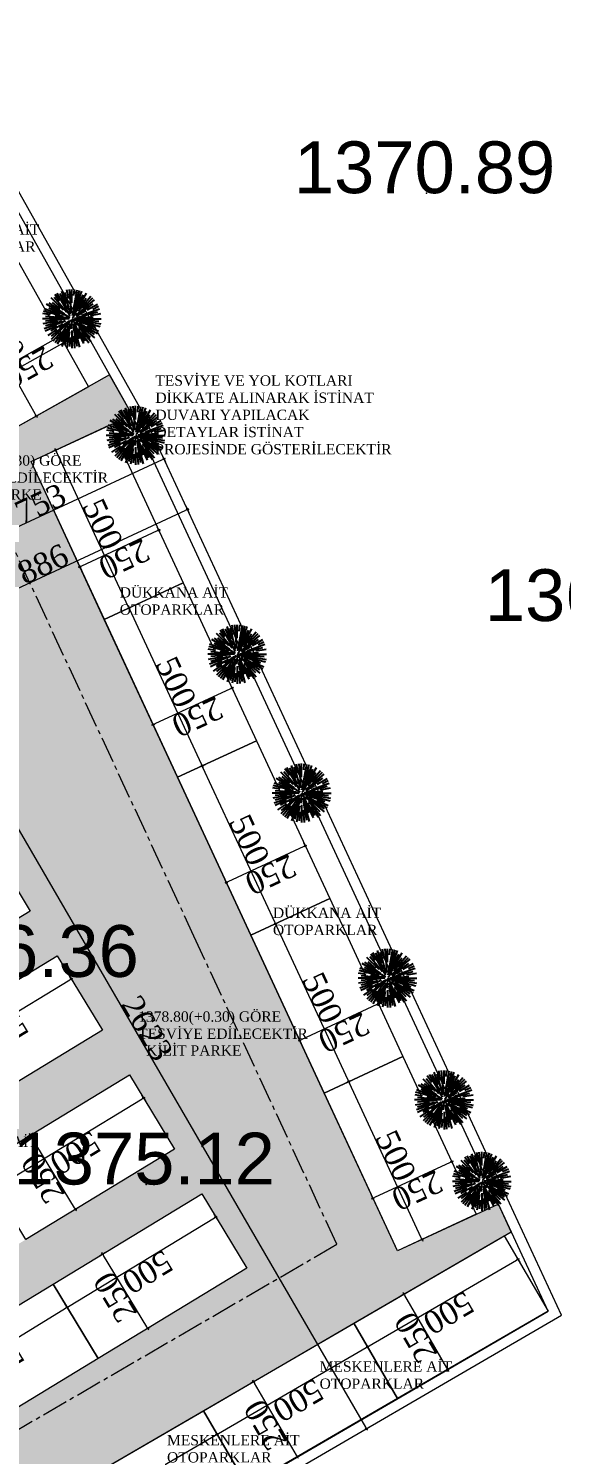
# Model space of a CAD drawing. Header units: millimetres. Extents: x 2232 to 85269, y -3593 to 5869.
# Drawn here: x 5646 to 6029, y -2995 to -1970 of the extents above; entities that cross this region are included whole.
import ezdxf

# ---------------------------------------------------------------- set-up
doc = ezdxf.new("R2010")
doc.units = ezdxf.units.MM
doc.linetypes.add('CENTER2', pattern=[112.5, 75, -12.5, 12.5, -12.5])
for name, color, linetype, lineweight in [('03_PARSEL_ALN_YENI', 40, 'Continuous', 0), ('Kiris', 7, 'Continuous', 30), ('NKOT', 1, 'Continuous', 0), ('NOKTA', 30, 'Continuous', 0), ('taramaa', 8, 'Continuous', 13), ('TEVHID', 4, 'Continuous', 0), ('yazı', 11, 'Continuous', 20), ('YOLATERK', 143, 'Continuous', 0), ('ÖLÇÜ İÇ', 7, 'Continuous', 9)]:
    doc.layers.add(name, color=color, linetype=linetype, lineweight=lineweight)
doc.layers.add('BOSQUENUEVO', color=64, linetype='Continuous')
doc.layers.add('LINES', color=50, linetype='Continuous')
doc.styles.add('m2', font='arial.ttf', dxfattribs={"width": 0.8, "height": 16})
doc.styles.add('ROMANT', font='times.ttf')
doc.styles.get("Standard").update_dxf_attribs({"font": 'arial.ttf'})
doc.styles.add('Times roman', font='times.ttf')
doc.dimstyles.new('VAZİYET ÖLÇÜ', dxfattribs={"dimtxt": 65, "dimasz": 5, "dimexe": 5, "dimexo": 0, "dimgap": 0, "dimtad": 1, "dimdec": 0, "dimzin": 3, "dimdsep": 46, "dimtxsty": 'ROMANT', "dimblk": 'fm-dim', "dimcen": 9, "dimdle": 1.25, "dimse1": 1, "dimse2": 1, "dimaunit": 1, "dimadec": 4, "dimazin": 0, "dimtfac": 0.75, "dimtdec": 0, "dimtix": 1, "dimtofl": 0, "dimtmove": 2, "dimatfit": 3, "dimldrblk": '11_AR2', "dimfxl": 1, "dimtvp": 1, "dimtolj": 1, "dimtzin": 3, "dimarcsym": 0})

# ---------------------------------------------------------------- blocks, each defined once
blk = doc.blocks.new('fm-dim')
at = {"linetype": 'Continuous'}
for p, q in [((-0.5, 0), (-1, 0)), ((0, 0.5), (4e-16, 2)), ((0, -0.5), (0, -2)), ((0.5, -2e-16), (1, -4e-16))]:
    blk.add_line(p, q, dxfattribs=at)
at = {"color": 9, "linetype": 'Continuous'}
blk.add_circle((0, 0), 0.5, dxfattribs=at)
blk = doc.blocks.new('*D19')
at = {"layer": 'Defpoints', "color": 0, "transparency": 16777216}
for p in [(784669.4131599977, -318731.225567145, -11.59669621302051), (784669.4131599977, -318731.225567145), (784919.4131599976, -318731.2255671452, -11.59669621302051)]:
    blk.add_point(p, dxfattribs=at)
at = {"layer": 'ÖLÇÜ İÇ', "color": 0, "lineweight": -2, "transparency": 16777216}
blk.add_line((784914.4131599977, -318731.2255671451), (784674.4131599977, -318731.225567145), dxfattribs=at)
at = {"layer": 'ÖLÇÜ İÇ', "color": 0, "lineweight": -2, "transparency": 16777216, "xscale": 5, "yscale": 5, "zscale": 5}
for p, rotation in [((784669.4131599977, -318731.225567145), 179.999999999976), ((784919.4131599977, -318731.2255671451), 359.9999999999761)]:
    blk.add_blockref('fm-dim', p, dxfattribs=dict(at, rotation=rotation))
at = {"layer": 'ÖLÇÜ İÇ', "color": 0, "transparency": 16777216, "insert": (784794.4131599977, -318764.2879319613), "char_height": 65, "attachment_point": 5, "rotation": 179.99999999997607, "style": 'ROMANT'}
blk.add_mtext('\\A1;250', dxfattribs=at)
blk = doc.blocks.new('11_AR2')
blk.add_line((-0.5, 0), (-1, 0))
blk.add_circle((0, 0), 0.5)
blk = doc.blocks.new('*D20')
at = {"layer": 'Defpoints', "color": 0, "transparency": 16777216}
for p in [(784747.5802167184, -318397.8888023626, -11.59669621302051), (784747.5802167184, -318397.8888023626), (784747.5802167186, -318897.8888023625, -11.59669621302051)]:
    blk.add_point(p, dxfattribs=at)
at = {"layer": 'ÖLÇÜ İÇ', "color": 0, "lineweight": -2, "transparency": 16777216}
blk.add_line((784747.5802167186, -318892.8888023625), (784747.5802167184, -318402.8888023625), dxfattribs=at)
at = {"layer": 'ÖLÇÜ İÇ', "color": 0, "lineweight": -2, "transparency": 16777216, "xscale": 5, "yscale": 5, "zscale": 5}
for p, rotation in [((784747.5802167184, -318397.8888023625), 90.00000000002727), ((784747.5802167186, -318897.8888023625), 270.0000000000273)]:
    blk.add_blockref('fm-dim', p, dxfattribs=dict(at, rotation=rotation))
at = {"layer": 'ÖLÇÜ İÇ', "color": 0, "transparency": 16777216, "insert": (784780.6425815347, -318647.8888023625), "char_height": 65, "attachment_point": 5, "rotation": 270.0000000000273, "style": 'ROMANT'}
blk.add_mtext('\\A1;500', dxfattribs=at)
blk = doc.blocks.new('02PTRX23')
at = {"color": 0, "linetype": 'ByBlock'}
for p, q in [((-0.05821656008300735, 0.339580701123932), (-0.08571834695512504, 0.4955510850187732)), ((-0.007767704768443018, 0.1045711677911694), (-0.04247212949548729, 0.5012445575585431)), ((0.001105741878340893, 0.2753265520538957), (0.001105741878340893, 0.5031472085126687)), ((0.01110499736430626, 0.05985580435993931), (0.08792983071180771, 0.4955510850187732)), ((0.03569693108924454, 0.3985263104079912), (0.04468361325217352, 0.5012445575585431)), ((0.05871963698336735, 0.2181651922665679), (0.1305152644296026, 0.4861101216572017)), ((-0.0258627768353934, 0.01871749005168866), (-0.4319069600138787, 0.2531472085126687)), ((-0.1219894402352564, 0.0893393829459086), (-0.3882065817064655, 0.2757466322046902)), ((-0.1443518649412816, 0.1486048153322912), (-0.3524476487149331, 0.3567005991059435)), ((-0.1978016822627149, 0.1700503547478522), (-0.3313426514390754, 0.2821045327307914)), ((-0.08770411047636895, 0.1089866691141559), (-0.3016653269592284, 0.3639757175334335)), ((-0.2081450496563839, 0.3019883093521969), (-0.2856824762971826, 0.4127232306571642)), ((-0.02721643794011186, 0.05220266293933129), (-0.2488942581216591, 0.4361599104048892)), ((-0.07057052718167522, 0.1568574635481781), (-0.2001587997544751, 0.4347604108974252)), ((-0.09175952528003872, 0.2582924330819392), (-0.1699043297844938, 0.4729935189056249)), ((-0.02046251188021397, 0.08364102737013113), (-0.1182297018091836, 0.4485131474982822)), ((0.02698465252328575, 0.07424893114973585), (0.1721158135411773, 0.4729935189056214)), ((0.0427724085449892, 0.07531599216133955), (0.2511057418783427, 0.4361599104048874)), ((0.072915734948241, 0.1571442356128081), (0.191685991052351, 0.4118478717787646)), ((0.07608146269235228, 0.06605930819495498), (0.3841279634378321, 0.3245410133559368)), ((0.10812420196212, 0.1306868427914125), (0.3224995467216125, 0.3861694300721563)), ((0.1139583519640386, 0.1643174386622004), (0.2450167290919101, 0.351488198724228)), ((0.1226654813695713, 0.0882642544472354), (0.3607869728014759, 0.2549987177575943)), ((0.1882597721125912, 0.1903012387469172), (0.3546591324716157, 0.3567005991059418)), ((0.2626479476075296, 0.1541486713948625), (0.4341184437705614, 0.2531472085126669)), ((-0.04276306760506277, 0.003147208512668698), (-0.4988942581216591, 0.003147208512670474)), ((-0.3636522768692751, 0.0674638886476373), (-0.4912981346277645, 0.08997129734613551)), ((-0.1452538428099324, 0.04236414103444552), (-0.4818571712661948, 0.1325567310639286)), ((-0.2025264132424489, 0.07726325171611315), (-0.4687405685146127, 0.1741572801755034)), ((-0.1600930043342652, 0.0172502713808651), (-0.4495670829576355, 0.04257597164502336)), ((-0.138394506566816, 0.0681972426771722), (-0.3887537953463287, 0.1849416963252963)), ((-0.0675700313424743, 0.01525660025251518), (-0.2852797766442796, 0.05364470231238982)), ((0.001105741878340893, 0.003147208512668698), (0.3971043956533844, -0.1409845142709365)), ((0.001105741878340893, 0.003147208512668698), (0.07729674947948517, -0.1056648271245786)), ((0.01166038166642025, 0.01822079628789552), (0.07486531234002136, 0.1084867920456709)), ((0.0472447295595142, 0.0112827569034355), (0.2325057487687356, 0.04394927306356955)), ((0.07327452552706148, 0.04481387517934543), (0.2199043418779496, 0.1294706391207541)), ((0.08443907521171212, 0.003147208512668698), (0.5011057418783409, 0.003147208512668698)), ((0.0862213078781231, 0.02595385568563024), (0.4348624974604398, 0.1193719808824341)), ((0.1515383140580333, 0.01630835320343671), (0.3622931985749194, 0.03474701638137745)), ((0.1678753532551855, 0.06384638303398305), (0.4709520522712953, 0.1741572801755034)), ((0.3200777838223114, 0.0593905855990613), (0.4935096183844454, 0.08997129734613196)), ((0.3549498595735709, 0.1681474303870534), (0.4542596353966655, 0.2144563393830179)), ((-0.2460478893972136, -0.04043264506128352), (-0.4912981346277645, -0.08367688032079545)), ((-0.1049850905143037, -0.03546669660677626), (-0.4687405685146144, -0.1678628631501642)), ((-0.2543765582824049, -0.1159861445753414), (-0.4520481516399855, -0.2081619223576805)), ((-0.1157323609610446, -0.007074800953652982), (-0.4502065815164116, -0.03633750349391551)), ((-0.1622623582882161, -0.04062714199596584), (-0.4485875149873211, -0.1173477365062059)), ((-0.258509450848357, -0.1786373064683318), (-0.4084702802661537, -0.283641009662853)), ((-0.1552301508780971, -0.08711336125425895), (-0.3581673329707336, -0.2042791979640279)), ((-0.06813007315755115, -0.06608860652322424), (-0.3524476487149331, -0.3504061820806044)), ((-0.109470922407815, -0.08963762970665634), (-0.3490579155738418, -0.2906749873071437)), ((-0.1833189753570847, -0.2166416108158202), (-0.3202880629649281, -0.3798750130468207)), ((-0.0143622196574249, -0.01894332992299574), (-0.2856824762971835, -0.4064288136318268)), ((-0.1010927027928803, -0.1738656901124047), (-0.2488942581216591, -0.4298654933795492)), ((-0.04734275838020974, -0.03077679658332322), (-0.2177511252752682, -0.1500980196572481)), ((-0.05677436220067023, -0.120977075244582), (-0.182893969045093, -0.3914414449343919)), ((-0.02739593673214102, -0.07516050988618517), (-0.1699043297844929, -0.4666991018802849)), ((-0.02987652955320019, -0.1124802026037326), (-0.1178125415204789, -0.4406618670805962)), ((-0.03828878217989029, -0.2202702395712581), (-0.08571834695512504, -0.4892566679934323)), ((-0.00160436404887232, -0.02782944398139975), (-0.01375355266153466, -0.1666953052602693)), ((0.001105741878340893, -0.1992159600835386), (0.001105741878340893, -0.4968527914873313)), ((0.02267399563686645, -0.07734661034469159), (0.130515264429599, -0.4798157046318652)), ((0.0243041221645548, -0.1284173438491232), (0.08280779055947285, -0.460208134798159)), ((0.03637805806327954, -0.003072252502816397), (0.4935096183844454, -0.08367688032079901)), ((0.03698891258849279, -0.0738044994050755), (0.1975829882622797, -0.4181996060803552)), ((0.0469279313011004, -0.1227482222363339), (0.1243902718542973, -0.3355742537643494)), ((0.0620042029458272, -0.05775125255481761), (0.3119214646336292, -0.3076685142426197)), ((0.0649427788048822, -0.05041842562784371), (0.3841279634378285, -0.3182465963306029)), ((0.07663139079809156, -0.03207097996573793), (0.1059954808077794, -0.04576368001200848)), ((0.1012686863181624, -0.1703401002928029), (0.2222812380389687, -0.3799399882267922)), ((0.1180786731796371, -0.06438714486203612), (0.4341184437705596, -0.2468527914873331)), ((0.1190199968121224, -0.1373775284227365), (0.322499546721609, -0.3798750130468216)), ((0.1282450607972336, -0.00797604058114132), (0.4567669053932821, -0.0367179777039226)), ((0.1592722812602592, -0.2227380194389159), (0.2878939600538626, -0.4064288136318286)), ((0.1687172517773465, -0.1142156342093275), (0.3824202851391014, -0.2638521091075106)), ((0.1768159323085143, -0.04393419511501406), (0.4840686550228757, -0.1262623140385921)), ((0.2617002904509533, -0.1183700251601874), (0.4542596353966655, -0.2081619223576832)), ((-0.02700032735270508, -0.318106632823242), (-0.03995416513176409, -0.4661696761593683)), ((0.02640730754320408, -0.286051010378479), (0.04468361325216819, -0.494950140533204))]:
    blk.add_line(p, q, dxfattribs=at)
blk = doc.blocks.new('YTTYTY')
at = {"layer": 'NOKTA'}
for p in [(1086702.21621812, -442573.3932641585, -971.8017578125), (1085896.416218123, -445421.1932641704, -548.30322265625)]:
    blk.add_point(p, dxfattribs=at)
at = {"layer": 'NKOT'}
for s, p in [('1370.89', (1086321.044324792, -442573.3932641585, -971.8017578125)), ('1369.89', (1086869.744324795, -443802.4932641824, -1071.91162109375)), ('1376.36', (1085124.244324795, -444824.8932642181, -424.49951171875)), ('1375.12', (1085515.244324795, -445421.1932641704, -548.30322265625))]:
    blk.add_text(s, height=148.7500071525574, dxfattribs=at).set_placement(p)
blk = doc.blocks.new('*D2511')
at = {"layer": 'Defpoints', "color": 0, "transparency": 16777216}
for p in [(1130598.54302416, -442950.1458641677), (1130600.459689404, -442953.5591643028), (1129874.342970442, -443356.8048212827)]:
    blk.add_point(p, dxfattribs=at)
at = {"layer": 'ÖLÇÜ İÇ', "color": 0, "lineweight": -2, "transparency": 16777216}
blk.add_line((1129880.619322017, -443357.7700333685), (1130596.100003073, -442956.0072523518), dxfattribs=at)
at = {"layer": 'ÖLÇÜ İÇ', "color": 0, "lineweight": -2, "transparency": 16777216, "xscale": 5, "yscale": 5, "zscale": 5}
for p, rotation in [((1130600.459689404, -442953.5591643028), 29.31545127809442), ((1129876.259635686, -443360.2181214177), 209.3154512780944)]:
    blk.add_blockref('fm-dim', p, dxfattribs=dict(at, rotation=rotation))
at = {"layer": 'ÖLÇÜ İÇ', "color": 0, "transparency": 16777216, "insert": (1130222.171746509, -443128.060334869), "char_height": 65, "attachment_point": 5, "rotation": 29.315451278094418, "style": 'ROMANT'}
blk.add_mtext('\\A1;831', dxfattribs=at)
blk = doc.blocks.new('*D2512')
at = {"layer": 'Defpoints', "color": 0, "transparency": 16777216}
for p in [(1130869.269460147, -443481.7414461679), (1130869.354946902, -443481.9255733634), (1130065.71773668, -443854.8152280006)]:
    blk.add_point(p, dxfattribs=at)
at = {"layer": 'ÖLÇÜ İÇ', "color": 0, "lineweight": -2, "transparency": 16777216}
blk.add_line((1130070.338276473, -443852.8938163258), (1130864.819893863, -443484.0311122338), dxfattribs=at)
at = {"layer": 'ÖLÇÜ İÇ', "color": 0, "lineweight": -2, "transparency": 16777216, "xscale": 5, "yscale": 5, "zscale": 5}
for p, rotation in [((1130869.354946902, -443481.9255733634), 24.90454566655247), ((1130065.803223434, -443854.9993551961), 204.9045456665525)]:
    blk.add_blockref('fm-dim', p, dxfattribs=dict(at, rotation=rotation))
at = {"layer": 'ÖLÇÜ İÇ', "color": 0, "transparency": 16777216, "insert": (1130453.656266315, -443638.4745486731), "char_height": 65, "attachment_point": 5, "rotation": 24.90454566655247, "style": 'ROMANT'}
blk.add_mtext('\\A1;886', dxfattribs=at)
blk = doc.blocks.new('*D2513')
at = {"layer": 'Defpoints', "color": 0, "transparency": 16777216}
for p in [(1130065.710183937, -443854.8027875519), (1131383.717353933, -446122.6272029563), (1131383.717353934, -446122.627202956)]:
    blk.add_point(p, dxfattribs=at)
at = {"layer": 'ÖLÇÜ İÇ', "color": 0, "lineweight": -2, "transparency": 16777216}
blk.add_line((1130068.222580424, -443859.1257337569), (1131381.204957447, -446118.3042567507), dxfattribs=at)
at = {"layer": 'ÖLÇÜ İÇ', "color": 0, "lineweight": -2, "transparency": 16777216, "xscale": 5, "yscale": 5, "zscale": 5}
for p, rotation in [((1130065.710183937, -443854.8027875517), 120.1641650014278), ((1131383.717353934, -446122.627202956), 300.1641650014278)]:
    blk.add_blockref('fm-dim', p, dxfattribs=dict(at, rotation=rotation))
at = {"layer": 'ÖLÇÜ İÇ', "color": 0, "transparency": 16777216, "insert": (1130753.299133839, -444972.1018414118), "char_height": 65, "attachment_point": 5, "rotation": 300.1641650014279, "style": 'ROMANT'}
blk.add_mtext('\\A1;2623', dxfattribs=at)
blk = doc.blocks.new('*D2526')
at = {"layer": 'Defpoints', "color": 0, "transparency": 16777216}
for p in [(1130801.921989632, -443336.6838767596), (1130801.921989632, -443336.6838767598), (1130119.100955663, -443653.704695729)]:
    blk.add_point(p, dxfattribs=at)
at = {"layer": 'ÖLÇÜ İÇ', "color": 0, "lineweight": -2, "transparency": 16777216}
blk.add_line((1130123.636008702, -443651.599156859), (1130797.386936593, -443338.7894156301), dxfattribs=at)
at = {"layer": 'ÖLÇÜ İÇ', "color": 0, "lineweight": -2, "transparency": 16777216, "xscale": 5, "yscale": 5, "zscale": 5}
for p, rotation in [((1130801.921989632, -443336.6838767598), 24.90454566655657), ((1130119.100955663, -443653.7046957292), 204.9045456665566)]:
    blk.add_blockref('fm-dim', p, dxfattribs=dict(at, rotation=rotation))
at = {"layer": 'ÖLÇÜ İÇ', "color": 0, "transparency": 16777216, "insert": (1130446.549184429, -443465.121358829), "char_height": 65, "attachment_point": 5, "rotation": 24.90454566655657, "style": 'ROMANT'}
blk.add_mtext('\\A1;753', dxfattribs=at)
blk = doc.blocks.new('FGFDGFDG')
at = {"layer": 'ÖLÇÜ İÇ', "color": 3}
blk.add_lwpolyline([(784669.4131599978, -318397.8888023625), (784919.4131599978, -318397.8888023624), (784919.4131599977, -318897.8888023625), (784669.4131599977, -318897.8888023625)], close=True, dxfattribs=at)
at = {"layer": 'ÖLÇÜ İÇ'}
dim = blk.add_aligned_dim(p1=(784747.5802167187, -318897.8888023625), p2=(784747.5802167185, -318397.8888023625), distance=1.1641532182698902e-10, dimstyle='VAZİYET ÖLÇÜ', dxfattribs=at)
dim.commit()
dim.dimension.update_dxf_attribs({"geometry": '*D20', "text_midpoint": (784780.6425815347, -318647.8888023625, 11.59669621302051)})
dim = blk.add_aligned_dim(p1=(784919.4131599977, -318731.2255671451), p2=(784669.4131599977, -318731.225567145), distance=0, dimstyle='VAZİYET ÖLÇÜ', dxfattribs=at)
dim.commit()
dim.dimension.update_dxf_attribs({"geometry": '*D19', "text_midpoint": (784794.4131599977, -318764.2879319612, 11.59669621302051), "insert": (0, 5.820766091346741e-11)})
blk = doc.blocks.new('DFGDFG')
at = {"layer": 'taramaa'}
h = blk.add_hatch(dxfattribs=at)
h.set_pattern_fill('AR-HBONE', color=256, scale=8)
h.set_pattern_definition([(45, (-15000, 0), (0, 45.25483399593904), [96, -32]), (135, (-14977.372583, 22.627417), (3.552713678800501e-15, 45.25483399593904), [96, -32])])
h.paths.add_polyline_path([(1070330.959994344, -446180.5187171082), (1069903.560338346, -446439.9980689894), (1069773.820662405, -446226.2982409905), (1070201.220318403, -445966.8188891092)], flags=16)
h.paths.add_polyline_path([(1069476.160682348, -446699.4774208711), (1069346.421006407, -446485.7775928719), (1069773.820662405, -446226.2982409906), (1069903.560338346, -446439.9980689895)], flags=16)
h.paths.add_polyline_path([(1069268.490026999, -446357.6106203371), (1069138.750351058, -446143.9107923378), (1069566.150007056, -445884.4314404567), (1069695.889682997, -446098.1312684557)], flags=16)
h.paths.add_polyline_path([(1069695.889682997, -446098.1312684555), (1069566.150007056, -445884.4314404564), (1069993.549663054, -445624.9520885753), (1070123.289338995, -445838.6519165743)], flags=16)
h.paths.add_polyline_path([(1070330.959994343, -446180.5187171083), (1070201.220318403, -445966.8188891094), (1070628.619974401, -445707.3395372279), (1070758.359650342, -445921.0393652269)], flags=16)
h.paths.add_polyline_path([(1070758.359650341, -445921.0393652271), (1070628.6199744, -445707.3395372281), (1071056.019630398, -445447.8601853469), (1071185.759306339, -445661.5600133457)], flags=16)
h.paths.add_polyline_path([(1070123.289338994, -445838.6519165744), (1069993.549663054, -445624.9520885753), (1070420.949319052, -445365.4727366942), (1070550.688994993, -445579.1725646929)], flags=16)
h.paths.add_polyline_path([(1070550.688994992, -445579.1725646933), (1070420.949319051, -445365.4727366943), (1070848.34897505, -445105.993384813), (1070978.08865099, -445319.6932128118)], flags=16)
h.paths.add_polyline_path([(1070343.123073332, -445237.2421791067), (1070213.383397391, -445023.5423511075), (1070640.783053389, -444764.0629992266), (1070770.52272933, -444977.7628272253)], flags=16)
h.paths.add_polyline_path([(1069915.723417334, -445496.7215309878), (1069785.983741393, -445283.0217029889), (1070213.383397392, -445023.5423511076), (1070343.123073332, -445237.2421791067)], flags=16)
h.paths.add_polyline_path([(1069488.323761336, -445756.2008828691), (1069358.584085396, -445542.50105487), (1069785.983741394, -445283.0217029888), (1069915.723417334, -445496.7215309877)], flags=16)
h.paths.add_polyline_path([(1069060.924105339, -446015.6802347506), (1068931.184429398, -445801.9804067514), (1069358.584085396, -445542.5010548701), (1069488.323761337, -445756.2008828691)], flags=16)
h.paths.add_polyline_path([(1069150.983044046, -445200.5919908597), (1069280.722719987, -445414.2918188585), (1068853.323063989, -445673.77117074), (1068723.583388048, -445460.0713427408)], flags=16)
h.paths.add_polyline_path([(1070135.522031982, -444895.3331150959), (1069708.122375984, -445154.8124669773), (1069578.382700043, -444941.1126389782), (1070005.782356042, -444681.6332870969)], flags=16)
h.paths.add_polyline_path([(1069578.382700044, -444941.1126389783), (1069708.122375984, -445154.812466977), (1069280.722719986, -445414.2918188585), (1069150.983044046, -445200.5919908593)], flags=16)
h.paths.add_polyline_path([(1070433.182012039, -444422.1539352158), (1070562.92168798, -444635.8537632148), (1070135.522031982, -444895.3331150961), (1070005.782356041, -444681.6332870971)], flags=16)
h.paths.add_polyline_path([(1070225.56706871, -444080.2533112607), (1070355.30674465, -444293.9531392596), (1069927.907088652, -444553.432491141), (1069798.167412712, -444339.7326631419)], flags=16)
h.paths.add_polyline_path([(1069798.167412712, -444339.732663142), (1069927.907088653, -444553.4324911408), (1069500.507432655, -444812.9118430221), (1069370.767756714, -444599.2120150231)], flags=16)
h.paths.add_polyline_path([(1069370.767756714, -444599.2120150232), (1069500.507432655, -444812.911843022), (1069073.107776657, -445072.3911949033), (1068943.368100716, -444858.6913669042)], flags=16)
h.paths.add_polyline_path([(1068943.368100716, -444858.6913669045), (1069073.107776657, -445072.3911949033), (1068645.708120659, -445331.8705467847), (1068515.968444719, -445118.1707187857)], flags=16)
h.paths.add_polyline_path([(1069363.227766219, -446963.0761378718), (1069820.922212779, -446761.7907842378), (1069921.564889596, -446990.6380075184), (1070146.511777418, -446891.7106244044), (1070322.065481625, -446789.6828663062), (1070196.445657285, -446573.5355560458), (1071945.551441007, -445557.0765168785), (1071908.508127584, -445477.2901051996), (1071618.264733094, -445612.0445928975), (1070565.495297954, -443344.5180734409), (1070855.738692444, -443209.7635857433), (1070791.397294376, -443095.180977585), (1070512.377369198, -443251.8586127278), (1069777.950954467, -441943.952713458), (1069490.782350375, -441582.1312548602), (1069533.444361702, -441515.1373359005), (1069529.97113151, -441512.5762396128), (1069498.820534321, -441536.2445862077), (1068906.259114931, -440766.6564708418), (1068893.851192457, -440750.0576778108), (1068547.936205948, -440389.0274545492), (1068561.728864405, -440375.8122527273), (1068254.511709147, -440055.1708163104), (1068221.457129773, -440020.6718710881), (1067844.615155124, -439692.0528891165), (1068056.737690297, -439448.1240652706), (1067569.412825477, -439024.9492859059), (1067292.779433801, -439091.7097778161), (1066798.945474432, -439278.5658706021), (1066809.562237357, -439306.6244583249), (1066677.727533031, -439397.653182721), (1067037.6918944, -439744.6771855569), (1066864.179892982, -439924.6593662416), (1066839.06800119, -439900.4502218267), (1066145.019995517, -440620.3789445637), (1065785.055634148, -440273.3549417259), (1065749.25304982, -440310.492587242), (1066068.625941779, -440836.5454818886), (1067756.854583212, -439811.6020418108), (1068029.307902687, -440260.3716806087), (1068110.513837327, -440211.0706037513), (1068595.740225345, -441010.3079604671), (1068484.616314785, -441077.7725919567), (1069423.931568596, -442624.95934667), (1069535.055479155, -442557.4947151807), (1070020.281867173, -443356.7320718963), (1069939.075932536, -443406.0331487518), (1070211.529252012, -443854.8027875505), (1068476.286648658, -444908.2889561898), (1068181.380890852, -445087.3297064793), (1069460.31343594, -447193.4876655401), (1069463.870443035, -447191.9233611523)])
at = {"layer": '03_PARSEL_ALN_YENI', "lineweight": 0}
blk.add_lwpolyline([(1070022.90135233, -441665.3299331506), (1069667.596911534, -441172.1681555946), (1069560.825729593, -441035.8820134838), (1069052.367485262, -440386.8696930845), (1068553.397673211, -439856.735909446), (1068392.699481814, -439700.1285735805), (1067605.217454321, -439016.308482929), (1067292.779433801, -439091.7097778161), (1066795.525514125, -439279.8599096377), (1066513.300316474, -439474.7296889265), (1065424.48909933, -440604.1421538432), (1065466.044500402, -440672.5898508866), (1068138.595388918, -445074.6639249165), (1068304.508393898, -445347.9464060505), (1069448.319731398, -447231.5352258523), (1070160.130297578, -446918.4944131215), (1072089.977961666, -445796.9115246971), (1070882.462486736, -443196.0824441154)], close=True, dxfattribs=at)
blk.add_lwpolyline([(1065462.125633155, -440608.3268474831), (1065462.125633155, -440608.3268474831), (1065491.68847974, -440657.0210897376), (1068164.239368262, -445059.0951637765), (1068330.152373241, -445332.3776449105), (1069460.31343594, -447193.4876655401), (1070146.511777418, -446891.7106244044), (1072051.243963706, -445784.7242715819), (1070855.738692444, -443209.7635857431), (1069997.571635249, -441681.4937221496), (1069643.609015524, -441190.1943892715), (1069537.210040802, -441054.3833443267), (1069029.590175233, -440406.4411573189), (1068531.99592894, -439877.7688526358), (1068372.378810602, -439722.2150692107), (1067569.412825477, -439024.9492859059)], dxfattribs=at)
at = {"layer": 'taramaa'}
blk.add_lwpolyline([(1068484.616314785, -441077.7725919567), (1069423.931568596, -442624.95934667), (1069535.055479155, -442557.4947151807), (1070020.281867173, -443356.7320718963), (1069939.075932536, -443406.0331487518), (1070211.529252012, -443854.8027875505), (1068476.286648658, -444908.2889561898), (1068181.380890852, -445087.3297064793), (1069460.31343594, -447193.4876655401), (1069463.870443035, -447191.9233611523), (1069363.227766219, -446963.0761378718), (1069820.922212779, -446761.7907842378), (1069921.564889596, -446990.6380075184), (1070146.511777418, -446891.7106244044), (1070322.065481625, -446789.6828663062), (1070196.445657285, -446573.5355560458), (1071945.551441007, -445557.0765168785), (1071908.508127584, -445477.2901051996), (1071618.264733094, -445612.0445928975), (1070565.495297954, -443344.5180734409), (1070855.738692444, -443209.7635857433), (1070791.397294376, -443095.180977585), (1070512.377369198, -443251.8586127278), (1069777.950954467, -441943.952713458)], dxfattribs=at)
at = {"layer": 'TEVHID', "color": 3, "linetype": 'CENTER2', "lineweight": 0, "elevation": -138060.7055664062}
blk.add_lwpolyline([(1068196.701935383, -440207.2849626337), (1068438.789564643, -440464.4925687591), (1068672.745651428, -440713.0607636346), (1068913.001794224, -441019.731367357), (1069267.798644707, -441472.6053835392), (1069439.570899904, -441711.0248936596), (1069600.739400988, -441934.7264164797), (1070437.065915218, -443424.1014712621), (1071032.714920314, -444707.0508714879), (1071444.411329, -445593.7906394469), (1069933.15496162, -446472.0979344826), (1069463.544810111, -446678.6235895273), (1069132.838006102, -446134.0271004015), (1068560.932337367, -445192.2326904827), (1068395.035182353, -444918.9763135171), (1065908.20095464, -440822.8041780747), (1066838.552322823, -439857.7604538429), (1067029.470901335, -439725.9357210886), (1067440.477233759, -439570.4198114797), (1067471.983283722, -439562.816393176), (1068054.02162827, -440068.2368340697)], close=True, dxfattribs=at)
at = {"layer": 'YOLATERK'}
blk.add_point((1070882.462486736, -443196.0824441154, -124335.7055664062), dxfattribs=at)
at = {"layer": 'BOSQUENUEVO', "xscale": 169.0139412621647, "yscale": 169.0139407928655, "zscale": 169.0139403734187, "rotation": 359.9999998959423}
for p in [(1070682.720405063, -442934.7004448407), (1070865.918265889, -443269.6621606733), (1071157.89720429, -443898.5462865303), (1071343.023446634, -444297.2837972814), (1071589.966660789, -444829.1669126214), (1071752.306163728, -445178.8247919078), (1071860.923835191, -445412.7729312662)]:
    blk.add_blockref('02PTRX23', p, dxfattribs=at)
at = {"layer": 'ÖLÇÜ İÇ'}
for p, rotation in [((230191.8523111602, -549380.8678309557), 29.31545127804869), ((224782.1877418337, -484984.6453797562), 24.90454566657977), ((224992.7416288617, -485438.1506836475), 24.90454566657977), ((225203.2955158892, -485891.655987539), 24.90454566657977), ((935388.4567656536, 391548.0762319745, -138060.7055664062), 301.2624292926125), ((225413.8494029177, -486345.1612914301), 24.90454566657977), ((935596.0578070034, 391206.1671679639, -138060.7055664062), 301.2624292926125), ((225624.4032899452, -486798.6665953216), 24.90454566657977), ((935803.6237286637, 390864.2367823774, -138060.7055664062), 301.2624292926125), ((936011.2943840127, 390522.3699818435, -138060.7055664062), 301.2624292926125), ((952928.877781616, 392836.5028771333), 300.1641650014351), ((935583.894728015, 390262.8906299623, -138060.7055664062), 301.2624292926125), ((952496.5831610959, 392585.2632284523), 300.1641650014351), ((952064.2885405757, 392334.0235797713), 300.1641650014351)]:
    blk.add_blockref('FGFDGFDG', p, dxfattribs=dict(at, rotation=rotation))
at = {"layer": 'LINES', "linetype": 'Continuous', "style": 'm2', "width": 0.8}
blk.add_text('TURGUT ÖZEL CAD.', height=361.3815502156354, rotation=293.0886769555808, dxfattribs=at).set_placement((1071416.157447498, -439636.3956061372))
at = {"layer": 'yazı', "color": 2, "ltscale": 5, "char_height": 29.57511514055723, "width": 491.2614622704825, "attachment_point": 7, "rotation": 5.38052050047172e-09, "style": 'Times roman'}
for s, insert in [('DÜKKANA AİT OTOPARKLAR', (1070278.014078498, -442742.0850029715)), ('DÜKKANA AİT OTOPARKLAR', (1070820.379112804, -443784.8741412521)), ('DÜKKANA AİT OTOPARKLAR', (1071260.694593562, -444705.1369627357)), ('MESKENLERE AİT OTOPARKLAR', (1070203.891630177, -445362.9177765661, -138060.7055664062)), ('MESKENLERE AİT OTOPARKLAR', (1071394.784430867, -446008.6447637075, 11.59669621302051)), ('MESKENLERE AİT OTOPARKLAR', (1070956.314400008, -446220.2731443192))]:
    blk.add_mtext(s, dxfattribs=dict(at, insert=insert))
at = {"layer": 'yazı', "ltscale": 5, "char_height": 29.57511514055723, "attachment_point": 7, "rotation": 5.38052050047172e-09, "style": 'Times roman'}
for s, insert, width in [('TESVİYE VE YOL KOTLARI DİKKATE ALINARAK İSTİNAT DUVARI YAPILACAK\\PDETAYLAR İSTİNAT PROJESİNDE GÖSTERİLECEKTİR', (1070922.775346489, -443324.0575801263), 697.1996268557318), ('1378.80(+0.30) GÖRE TESVİYE EDİLECEKTİR', (1070299.295167392, -443406.060124331), 491.2614622704825), ('KİLİT PARKE', (1070322.130433193, -443453.5856845186), 491.2614622704825), ('1378.80(+0.30) GÖRE TESVİYE EDİLECEKTİR', (1070873.314610449, -445003.4767901478), 491.2614622704825), ('KİLİT PARKE', (1070896.14987625, -445051.0023503354), 491.2614622704825)]:
    blk.add_mtext(s, dxfattribs=dict(at, insert=insert, width=width))
blk = doc.blocks.new('RRRR')
at = {"layer": 'Kiris', "color": 18, "true_color": 0x000000}
blk.add_blockref('DFGDFG', (59854.18093192764, 0), dxfattribs=at)
at = {"layer": 'NKOT', "color": 18, "true_color": 0x000000}
blk.add_blockref('YTTYTY', (44854.18093192764, 0), dxfattribs=at)
at = {"layer": 'ÖLÇÜ İÇ'}
for p1, p2, distance, picture, middle in [((1129874.342970442, -443356.8048212826), (1130598.54302416, -442950.1458641677), -3.914616643965697, '*D2511', (1130222.171746509, -443128.060334869)), ((1130119.100955663, -443653.7046957291), (1130801.921989632, -443336.6838767596), -1.583877506278085e-10, '*D2526', (1130446.549184429, -443465.121358829)), ((1130065.71773668, -443854.8152280005), (1130869.269460147, -443481.7414461679), -0.203004456564433, '*D2512', (1130453.656266315, -443638.4745486731)), ((1130065.710183937, -443854.8027875519), (1131383.717353933, -446122.6272029562), 8.929733948051487e-10, '*D2513', (1130753.299133839, -444972.1018414118))]:
    dim = blk.add_aligned_dim(p1=p1, p2=p2, distance=distance, dimstyle='VAZİYET ÖLÇÜ', dxfattribs=at)
    dim.commit()
    dim.dimension.update_dxf_attribs({"geometry": picture, "text_midpoint": middle})

msp = doc.modelspace()

# ---------------------------------------------------------------- block references
at = {"layer": 'ÖLÇÜ İÇ', "xscale": 0.25, "yscale": 0.25, "zscale": 0.25}
msp.add_blockref('RRRR', (-276957.0581597823, 108554.6987220953), dxfattribs=at)

doc.saveas('drawing.dxf')
